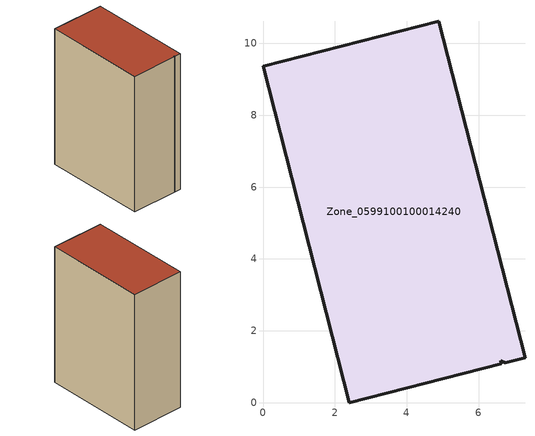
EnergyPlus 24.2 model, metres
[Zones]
Zone_0599100100014240
 floor ground (C_G): 7.29,1.25 6.74,1.11 6.62,1.16 6.63,1.08 2.4,0 0,9.36 4.89,10.61 z3.47
 wall outside (C_F): 0,9.36 2.4,0 6.63,1.08 6.62,1.16 6.74,1.11 7.29,1.25 4.89,10.61 0,9.36 z3.47:16.66
 roof outside (C_R): 6.74,1.11 7.29,1.25 4.89,10.61 0,9.36 2.4,0 6.63,1.08 6.62,1.16 z16.66
[BUILDING]
Pand.0599100100014240: North Axis=0; Terrain=City; Loads Convergence Tolerance Value=0.04; Temperature Convergence Tolerance Value=0.4; Solar Distribution=FullExterior; Maximum Number of Warmup Days=25; Minimum Number of Warmup Days=1
[Site:Location]
Rotterdam.The.Hague.AP_ZH_NLD Design_Conditions: Latitude=51.96; Longitude=4.45; Time Zone=1; Elevation=-4.5
[SITE:GROUNDTEMPERATURE:BUILDINGSURFACE]
18, 18, 18, 18, 18, 18, 18, 18, 18, 18, 18, 18
[MATERIAL] Thermal Absorptance=0.9; Solar Absorptance=0.7; Visible Absorptance=0.7
Name | Roughness | Thickness | Conductivity | Density | Specific Heat
G.TI.2015-2018 | MediumSmooth | 0.15 | 0.0428571 | 540 | 1210
F.TI.2015-2018 | Rough | 0.3 | 0.0666667 | 1920 | 840
R.TI.2015-2018 | MediumRough | 0.2 | 0.0333333 | 1500 | 1000
[CONSTRUCTION]
C_G: G.TI.2015-2018
C_F: F.TI.2015-2018
C_R: R.TI.2015-2018
[ZONE]
Zone_0599100100014240: Type=1; Multiplier=1; Ceiling Height=Autocalculate; Volume=Autocalculate; Floor Area=autocalculate; Part of Total Floor Area=Yes
[ZONEINFILTRATION:DESIGNFLOWRATE]
Infil_Zone_0599100100014240: Zone or ZoneList or Space or SpaceList=Zone_0599100100014240; Schedule=AlwaysOn; Design Flow Rate Calculation Method=Flow/Area; Flow Rate per Floor Area=0.0015; Constant Term Coefficient=1; Temperature Term Coefficient=0; Velocity Term Coefficient=0; Velocity Squared Term Coefficient=0
[HVACTEMPLATE:ZONE:IDEALLOADSAIRSYSTEM]
Zone_0599100100014240: Maximum Heating Supply Air Temperature=50; Minimum Cooling Supply Air Temperature=13; Maximum Heating Supply Air Humidity Ratio=0.0156; Minimum Cooling Supply Air Humidity Ratio=0.0077; Heating Limit=NoLimit; Cooling Limit=NoLimit; Dehumidification Control Type=ConstantSensibleHeatRatio; Cooling Sensible Heat Ratio=0.7; Dehumidification Setpoint=60; Humidification Control Type=None; Humidification Setpoint=30; Outdoor Air Method=None; Outdoor Air Flow Rate per Person=0.00944; Outdoor Air Flow Rate per Zone Floor Area=0; Outdoor Air Flow Rate per Zone=0; Demand Controlled Ventilation Type=None; Outdoor Air Economizer Type=NoEconomizer; Heat Recovery Type=None; Sensible Heat Recovery Effectiveness=0.7; Latent Heat Recovery Effectiveness=0.65
[ZONECONTROL:THERMOSTAT]
ThermostatControl_Zone_0599100100014240: Zone or ZoneList=Zone_0599100100014240; Control Type Schedule=DualSetpointControlType; Control 1=Thermostat_Zone_0599100100014240; Temperature Difference Between Cutout And Setpoint=0
[THERMOSTATSETPOINT:DUALSETPOINT]
Thermostat_Zone_0599100100014240: Heating Setpoint Temperature Schedule=HeatingSetpoint_Zone_0599100100014240; Cooling Setpoint Temperature Schedule=CoolingSetpoint_Zone_0599100100014240
[SCHEDULE:COMPACT]
HeatingSetpoint_Zone_0599100100014240: Through: 12/31, For: AllDays, Until: 24:00, 21
CoolingSetpoint_Zone_0599100100014240: Through: 12/31, For: AllDays, Until: 24:00, 24
DualSetpointControlType: Through: 12/31, For: AllDays, Until: 24:00, 4
AlwaysOn: Through: 12/31, For: AllDays, Until: 24:00, 1
